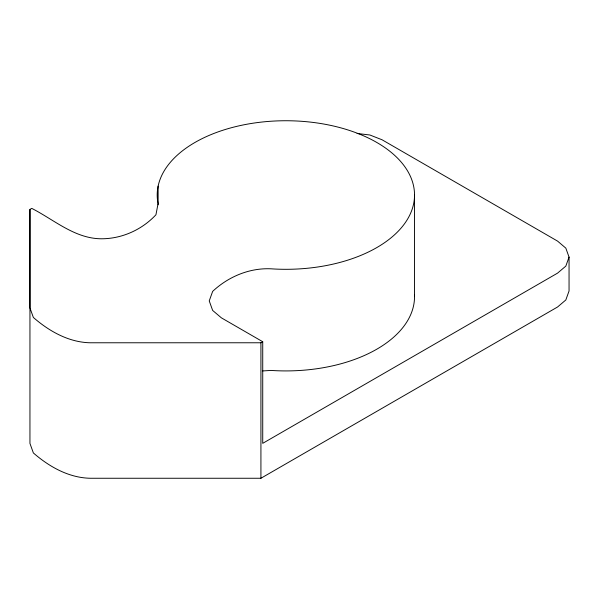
<?xml version="1.0" encoding="UTF-8"?>
<svg xmlns="http://www.w3.org/2000/svg" width="599" height="599" viewBox="0 0 599 599"><rect width="100%" height="100%" fill="white"/><g stroke="black" fill="none" stroke-linecap="round" stroke-linejoin="round"><path stroke-width="0.9" d="M29.95 209.425L29.95 307.946L33.364 317.463C49.155 331.24 68.848 342.373 90.277 342.778L260.924 342.77L262.729 341.729L221.405 317.859L212.652 310.432L209.238 300.908L212.652 291.384C228.279 276.731 249.401 267.805 270.973 268.809A128.665 74.283 0 0 0 414.433 197.895A128.665 74.283 0 0 0 280.886 120.796A128.665 74.283 0 0 0 158.069 203.623L155.942 214.771C141.985 229.739 122.031 238.754 101.516 238.784C74.905 238.724 54.254 219.848 31.762 208.385L29.95 209.425L29.95 443.432L33.364 452.941C49.155 466.718 68.848 477.86 90.277 478.257L260.924 478.257L557.572 306.988L565.823 299.972L569.05 290.987L569.05 257.113L565.823 248.128L557.572 241.112L382.035 139.769L369.882 135L357.064 133.472M569.05 257.113L565.823 266.106L557.572 273.122L262.729 443.342L262.729 341.729M262.691 370.946L270.973 370.422A128.665 74.283 0 0 0 414.493 294.843M414.53 195.027L414.53 296.64M260.924 342.77L260.924 478.257M158.121 186.147L158.121 204.791"/></g></svg>
